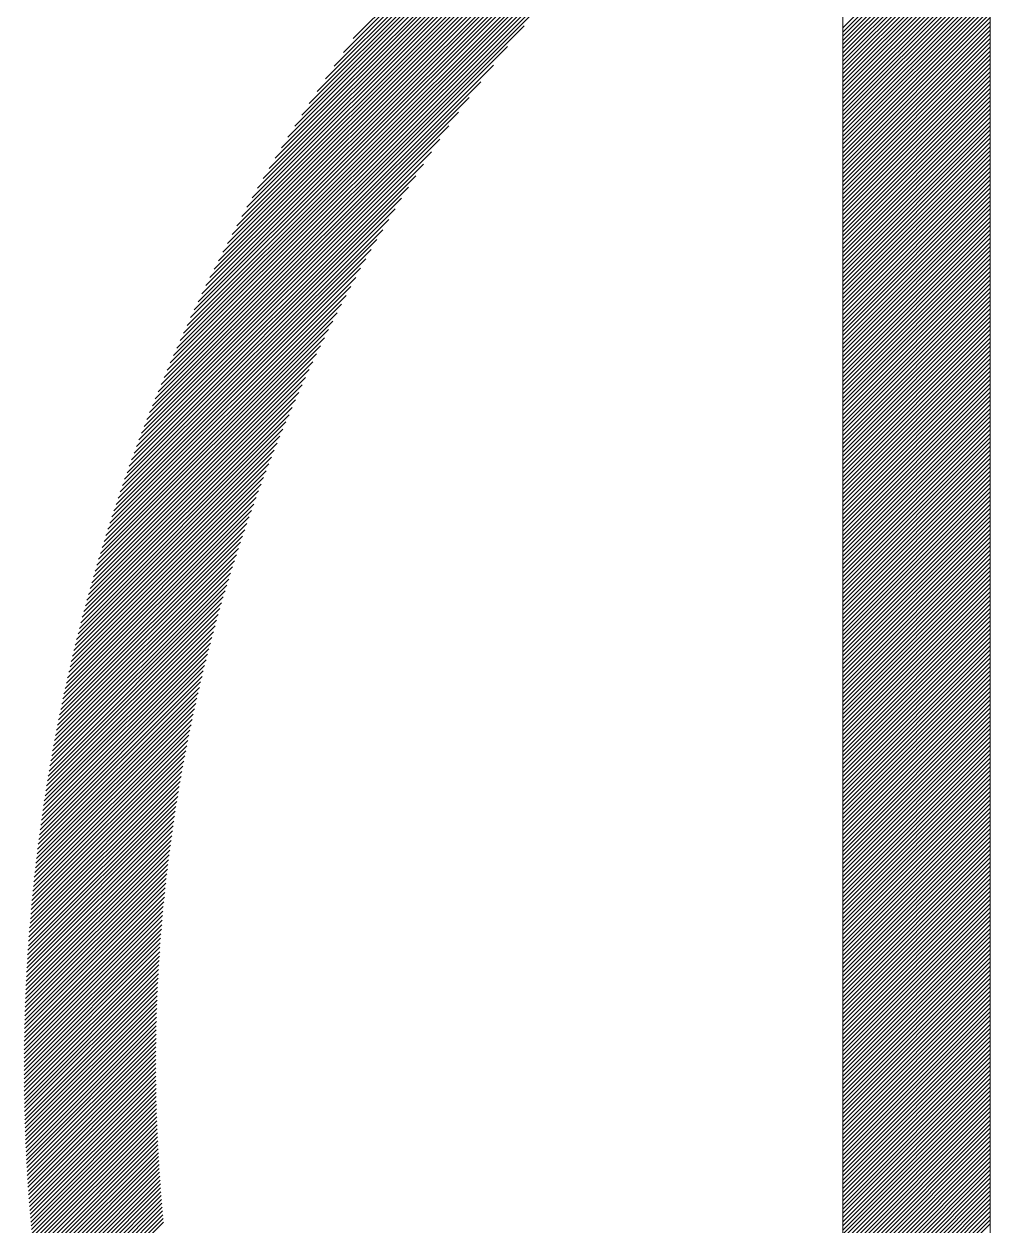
# Model space of a CAD drawing. Header units: inches. Extents: x -49881 to 95347, y -45374 to 27845.
# Drawn here: x 93342.6 to 93683.8, y 2879.1 to 3294.9 of the extents above; entities that cross this region are included whole.
import ezdxf

# ---------------------------------------------------------------- set-up
doc = ezdxf.new("R2010")
doc.units = ezdxf.units.IN
doc.header["$MEASUREMENT"] = 0
doc.layers.add('ONDOCS', color=7, linetype='Continuous', lineweight=0)

# ---------------------------------------------------------------- blocks, each defined once
blk = doc.blocks.new('Template Zicom')
at = {"layer": 'ONDOCS', "color": 7, "linetype": 'Continuous', "lineweight": 0, "ltscale": 100}
for p, q in [((1042.126, 146.962), (1050.391, 155.227)), ((1042.154, 147.027), (1050.327, 155.199)), ((1042.182, 147.092), (1050.262, 155.171)), ((1042.211, 147.158), (1050.196, 155.142)), ((1042.241, 147.224), (1050.129, 155.112)), ((1042.271, 147.291), (1050.062, 155.082)), ((1042.303, 147.359), (1049.994, 155.051)), ((1042.334, 147.428), (1049.926, 155.019)), ((1042.367, 147.497), (1049.857, 154.987)), ((1042.4, 147.567), (1049.786, 154.953)), ((1042.434, 147.638), (1049.715, 154.919)), ((1042.469, 147.71), (1049.644, 154.884)), ((1042.505, 147.783), (1049.571, 154.848)), ((1042.542, 147.856), (1049.497, 154.811)), ((1042.58, 147.931), (1049.423, 154.773)), ((1042.619, 148.007), (1049.347, 154.734)), ((1042.659, 148.083), (1049.27, 154.694)), ((1042.7, 148.161), (1049.192, 154.653)), ((1042.743, 148.24), (1049.113, 154.611)), ((1042.786, 148.321), (1049.033, 154.567)), ((1042.831, 148.403), (1048.951, 154.522)), ((1042.878, 148.486), (1048.867, 154.476)), ((1042.926, 148.571), (1048.783, 154.428)), ((1042.976, 148.657), (1048.696, 154.378)), ((1043.027, 148.746), (1048.608, 154.326)), ((1043.081, 148.836), (1048.518, 154.273)), ((1043.136, 148.928), (1048.425, 154.217)), ((1043.194, 149.023), (1048.331, 154.16)), ((1043.254, 149.12), (1048.234, 154.099)), ((1043.317, 149.219), (1048.134, 154.037)), ((1043.383, 149.322), (1048.031, 153.971)), ((1043.452, 149.428), (1047.925, 153.901)), ((1043.525, 149.538), (1047.816, 153.828)), ((1043.602, 149.652), (1047.702, 153.751)), ((1043.684, 149.771), (1047.583, 153.669)), ((1043.772, 149.895), (1047.458, 153.581)), ((1048.098, 149.99), (1049.402, 151.294)), ((1048.098, 149.953), (1049.402, 151.257)), ((1048.098, 149.916), (1049.402, 151.22)), ((1048.098, 149.879), (1049.402, 151.183)), ((1048.098, 149.843), (1049.402, 151.146)), ((1048.098, 149.806), (1049.402, 151.11)), ((1048.098, 149.769), (1049.402, 151.073)), ((1048.098, 149.732), (1049.402, 151.036)), ((1048.098, 149.696), (1049.402, 150.999)), ((1048.098, 149.659), (1049.402, 150.963)), ((1048.098, 149.622), (1049.402, 150.926)), ((1048.098, 149.585), (1049.402, 150.889)), ((1048.098, 149.548), (1049.402, 150.852)), ((1048.098, 149.512), (1049.402, 150.815)), ((1048.098, 149.475), (1049.402, 150.779)), ((1048.098, 149.438), (1049.402, 150.742)), ((1048.098, 149.401), (1049.402, 150.705)), ((1048.098, 149.365), (1049.402, 150.668)), ((1048.098, 149.328), (1049.402, 150.631)), ((1048.098, 149.291), (1049.402, 150.595)), ((1048.098, 149.254), (1049.402, 150.558)), ((1048.098, 149.217), (1049.402, 150.521)), ((1042.099, 146.898), (1045.695, 150.494)), ((1048.098, 149.181), (1049.402, 150.484)), ((1048.098, 149.144), (1049.402, 150.448)), ((1048.098, 149.107), (1049.402, 150.411)), ((1048.098, 149.07), (1049.402, 150.374)), ((1048.098, 149.033), (1049.402, 150.337)), ((1048.098, 148.997), (1049.402, 150.3)), ((1042.073, 146.835), (1045.459, 150.221)), ((1048.098, 148.96), (1049.402, 150.264)), ((1048.098, 148.923), (1049.402, 150.227)), ((1048.098, 148.886), (1049.402, 150.19)), ((1048.098, 148.85), (1049.402, 150.153)), ((1048.098, 148.813), (1049.402, 150.117)), ((1048.098, 148.776), (1049.402, 150.08)), ((1042.046, 146.772), (1045.282, 150.007)), ((1048.098, 148.739), (1049.402, 150.043)), ((1048.098, 148.702), (1049.402, 150.006)), ((1048.098, 148.666), (1049.402, 149.969)), ((1048.098, 148.629), (1049.402, 149.933)), ((1048.098, 148.592), (1049.402, 149.896)), ((1042.021, 146.71), (1045.136, 149.824)), ((1048.098, 148.555), (1049.402, 149.859)), ((1048.098, 148.518), (1049.402, 149.822)), ((1048.098, 148.482), (1049.402, 149.785)), ((1041.996, 146.648), (1045.01, 149.661)), ((1048.098, 148.445), (1049.402, 149.749)), ((1048.098, 148.408), (1049.402, 149.712)), ((1048.098, 148.371), (1049.402, 149.675)), ((1048.098, 148.335), (1049.402, 149.638)), ((1048.098, 148.298), (1049.402, 149.602)), ((1048.098, 148.261), (1049.402, 149.565)), ((1041.971, 146.587), (1044.898, 149.513)), ((1048.098, 148.224), (1049.402, 149.528)), ((1048.098, 148.187), (1049.402, 149.491)), ((1048.098, 148.151), (1049.402, 149.454)), ((1041.947, 146.526), (1044.796, 149.374)), ((1048.098, 148.114), (1049.402, 149.418)), ((1048.098, 148.077), (1049.402, 149.381)), ((1048.098, 148.04), (1049.402, 149.344)), ((1041.924, 146.465), (1044.703, 149.245)), ((1048.098, 148.004), (1049.402, 149.307)), ((1048.098, 147.967), (1049.402, 149.271)), ((1048.098, 147.93), (1049.402, 149.234)), ((1041.901, 146.406), (1044.617, 149.122)), ((1048.098, 147.893), (1049.402, 149.197)), ((1048.098, 147.856), (1049.402, 149.16)), ((1048.098, 147.82), (1049.402, 149.123)), ((1048.098, 147.783), (1049.402, 149.087)), ((1048.098, 147.746), (1049.402, 149.05)), ((1048.098, 147.709), (1049.402, 149.013)), ((1041.878, 146.346), (1044.537, 149.005)), ((1048.098, 147.672), (1049.402, 148.976)), ((1048.098, 147.636), (1049.402, 148.939)), ((1041.856, 146.287), (1044.462, 148.893)), ((1048.098, 147.599), (1049.402, 148.903)), ((1048.098, 147.562), (1049.402, 148.866)), ((1048.098, 147.525), (1049.402, 148.829)), ((1041.834, 146.229), (1044.391, 148.785)), ((1048.098, 147.489), (1049.402, 148.792)), ((1048.098, 147.452), (1049.402, 148.756)), ((1048.098, 147.415), (1049.402, 148.719)), ((1041.813, 146.171), (1044.324, 148.681)), ((1048.098, 147.378), (1049.402, 148.682)), ((1048.098, 147.341), (1049.402, 148.645)), ((1048.098, 147.305), (1049.402, 148.608)), ((1041.772, 146.056), (1044.199, 148.483)), ((1041.792, 146.113), (1044.26, 148.581)), ((1048.098, 147.268), (1049.402, 148.572)), ((1048.098, 147.231), (1049.402, 148.535)), ((1048.098, 147.194), (1049.402, 148.498)), ((1041.751, 145.999), (1044.141, 148.388)), ((1048.098, 147.157), (1049.402, 148.461)), ((1048.098, 147.121), (1049.402, 148.424)), ((1048.098, 147.084), (1049.402, 148.388)), ((1041.732, 145.942), (1044.085, 148.295)), ((1048.098, 147.047), (1049.402, 148.351)), ((1048.098, 147.01), (1049.402, 148.314)), ((1048.098, 146.974), (1049.402, 148.277)), ((1041.712, 145.886), (1044.032, 148.205)), ((1048.098, 146.937), (1049.402, 148.241)), ((1048.098, 146.9), (1049.402, 148.204)), ((1048.098, 146.863), (1049.402, 148.167)), ((1041.693, 145.83), (1043.98, 148.117)), ((1048.098, 146.826), (1049.402, 148.13)), ((1048.098, 146.79), (1049.402, 148.093)), ((1048.098, 146.753), (1049.402, 148.057)), ((1041.675, 145.775), (1043.931, 148.031)), ((1048.098, 146.716), (1049.402, 148.02)), ((1048.098, 146.679), (1049.402, 147.983)), ((1041.638, 145.665), (1043.837, 147.864)), ((1041.656, 145.72), (1043.883, 147.946)), ((1048.098, 146.643), (1049.402, 147.946)), ((1048.098, 146.606), (1049.402, 147.91)), ((1048.098, 146.569), (1049.402, 147.873)), ((1041.62, 145.61), (1043.793, 147.782)), ((1048.098, 146.532), (1049.402, 147.836)), ((1048.098, 146.495), (1049.402, 147.799)), ((1048.098, 146.459), (1049.402, 147.762)), ((1041.603, 145.556), (1043.75, 147.702)), ((1048.098, 146.422), (1049.402, 147.726)), ((1048.098, 146.385), (1049.402, 147.689)), ((1048.098, 146.348), (1049.402, 147.652)), ((1041.569, 145.449), (1043.667, 147.547)), ((1041.586, 145.502), (1043.708, 147.624)), ((1048.098, 146.311), (1049.402, 147.615)), ((1048.098, 146.275), (1049.402, 147.578)), ((1048.098, 146.238), (1049.402, 147.542)), ((1041.553, 145.396), (1043.628, 147.471)), ((1048.098, 146.201), (1049.402, 147.505)), ((1048.098, 146.164), (1049.402, 147.468)), ((1048.098, 146.128), (1049.402, 147.431)), ((1041.521, 145.29), (1043.553, 147.322)), ((1041.537, 145.343), (1043.59, 147.396)), ((1048.098, 146.091), (1049.402, 147.395)), ((1048.098, 146.054), (1049.402, 147.358)), ((1048.098, 146.017), (1049.402, 147.321)), ((1041.505, 145.238), (1043.517, 147.249)), ((1048.098, 145.98), (1049.402, 147.284)), ((1048.098, 145.944), (1049.402, 147.247)), ((1048.098, 145.907), (1049.402, 147.211)), ((1041.475, 145.134), (1043.448, 147.107)), ((1041.49, 145.186), (1043.482, 147.178)), ((1048.098, 145.87), (1049.402, 147.174)), ((1048.098, 145.833), (1049.402, 147.137)), ((1048.098, 145.797), (1049.402, 147.1)), ((1041.46, 145.082), (1043.415, 147.037)), ((1048.098, 145.76), (1049.402, 147.063)), ((1048.098, 145.723), (1049.402, 147.027)), ((1041.432, 144.98), (1043.351, 146.899)), ((1041.446, 145.031), (1043.382, 146.968)), ((1048.098, 145.686), (1049.402, 146.99)), ((1048.098, 145.649), (1049.402, 146.953)), ((1048.098, 145.613), (1049.402, 146.916)), ((1041.418, 144.929), (1043.32, 146.832)), ((1048.098, 145.576), (1049.402, 146.88)), ((1048.098, 145.539), (1049.402, 146.843)), ((1048.098, 145.502), (1049.402, 146.806)), ((1041.391, 144.829), (1043.261, 146.699)), ((1041.404, 144.879), (1043.29, 146.765)), ((1048.098, 145.465), (1049.402, 146.769)), ((1048.098, 145.429), (1049.402, 146.732)), ((1048.098, 145.392), (1049.402, 146.696)), ((1041.364, 144.729), (1043.204, 146.569)), ((1041.377, 144.779), (1043.232, 146.633)), ((1048.098, 145.355), (1049.402, 146.659)), ((1048.098, 145.318), (1049.402, 146.622)), ((1048.098, 145.282), (1049.402, 146.585)), ((1041.352, 144.679), (1043.177, 146.505)), ((1048.098, 145.245), (1049.402, 146.549)), ((1048.098, 145.208), (1049.402, 146.512)), ((1048.098, 145.171), (1049.402, 146.475)), ((1041.327, 144.581), (1043.124, 146.378)), ((1041.339, 144.63), (1043.15, 146.441)), ((1048.098, 145.134), (1049.402, 146.438)), ((1048.098, 145.098), (1049.402, 146.401)), ((1048.098, 145.061), (1049.402, 146.365)), ((1041.303, 144.483), (1043.074, 146.254)), ((1041.315, 144.532), (1043.099, 146.316)), ((1048.098, 145.024), (1049.402, 146.328)), ((1048.098, 144.987), (1049.402, 146.291)), ((1048.098, 144.95), (1049.402, 146.254)), ((1041.291, 144.435), (1043.05, 146.193)), ((1048.098, 144.914), (1049.402, 146.217)), ((1048.098, 144.877), (1049.402, 146.181)), ((1048.098, 144.84), (1049.402, 146.144)), ((1041.269, 144.339), (1043.002, 146.073)), ((1041.28, 144.387), (1043.026, 146.133)), ((1048.098, 144.803), (1049.402, 146.107)), ((1048.098, 144.767), (1049.402, 146.07)), ((1048.098, 144.73), (1049.402, 146.034)), ((1041.247, 144.243), (1042.957, 145.954)), ((1041.258, 144.291), (1042.979, 146.013)), ((1048.098, 144.693), (1049.402, 145.997)), ((1048.098, 144.656), (1049.402, 145.96)), ((1041.226, 144.149), (1042.914, 145.837)), ((1041.236, 144.196), (1042.935, 145.895)), ((1048.098, 144.619), (1049.402, 145.923)), ((1048.098, 144.583), (1049.402, 145.886)), ((1048.098, 144.546), (1049.402, 145.85)), ((1041.205, 144.055), (1042.872, 145.722)), ((1041.215, 144.102), (1042.893, 145.779)), ((1048.098, 144.509), (1049.402, 145.813)), ((1048.098, 144.472), (1049.402, 145.776)), ((1048.098, 144.436), (1049.402, 145.739)), ((1041.196, 144.008), (1042.852, 145.665)), ((1048.098, 144.399), (1049.402, 145.702)), ((1048.098, 144.362), (1049.402, 145.666)), ((1048.098, 144.325), (1049.402, 145.629)), ((1041.176, 143.916), (1042.813, 145.552)), ((1041.186, 143.962), (1042.832, 145.608)), ((1048.098, 144.288), (1049.402, 145.592)), ((1048.098, 144.252), (1049.402, 145.555)), ((1048.098, 144.215), (1049.402, 145.519)), ((1041.158, 143.824), (1042.775, 145.441)), ((1041.167, 143.87), (1042.794, 145.496)), ((1048.098, 144.178), (1049.402, 145.482)), ((1048.098, 144.141), (1049.402, 145.445)), ((1048.098, 144.104), (1049.402, 145.408)), ((1041.14, 143.732), (1042.739, 145.331)), ((1041.149, 143.778), (1042.757, 145.386)), ((1048.098, 144.068), (1049.402, 145.371)), ((1048.098, 144.031), (1049.402, 145.335)), ((1048.098, 143.994), (1049.402, 145.298)), ((1041.123, 143.642), (1042.704, 145.223)), ((1041.132, 143.687), (1042.722, 145.277)), ((1048.098, 143.957), (1049.402, 145.261)), ((1048.098, 143.921), (1049.402, 145.224)), ((1048.098, 143.884), (1049.402, 145.188)), ((1041.107, 143.552), (1042.671, 145.116)), ((1041.115, 143.597), (1042.688, 145.169)), ((1048.098, 143.847), (1049.402, 145.151)), ((1048.098, 143.81), (1049.402, 145.114)), ((1048.098, 143.773), (1049.402, 145.077)), ((1041.091, 143.463), (1042.639, 145.01)), ((1041.099, 143.507), (1042.655, 145.063)), ((1048.098, 143.737), (1049.402, 145.04)), ((1048.098, 143.7), (1049.402, 145.004)), ((1041.076, 143.374), (1042.608, 144.906)), ((1041.084, 143.418), (1042.623, 144.958)), ((1048.098, 143.663), (1049.402, 144.967)), ((1048.098, 143.626), (1049.402, 144.93)), ((1048.098, 143.589), (1049.402, 144.893)), ((1041.062, 143.286), (1042.579, 144.803)), ((1041.069, 143.33), (1042.593, 144.854)), ((1048.098, 143.553), (1049.402, 144.856)), ((1048.098, 143.516), (1049.402, 144.82)), ((1048.098, 143.479), (1049.402, 144.783)), ((1041.048, 143.199), (1042.55, 144.701)), ((1041.055, 143.242), (1042.564, 144.751)), ((1048.098, 143.442), (1049.402, 144.746)), ((1048.098, 143.406), (1049.402, 144.709)), ((1048.098, 143.369), (1049.402, 144.673)), ((1041.028, 143.069), (1042.509, 144.549)), ((1041.035, 143.112), (1042.523, 144.6)), ((1041.041, 143.155), (1042.536, 144.65)), ((1048.098, 143.332), (1049.402, 144.636)), ((1048.098, 143.295), (1049.402, 144.599)), ((1048.098, 143.258), (1049.402, 144.562)), ((1041.016, 142.983), (1042.483, 144.45)), ((1041.022, 143.026), (1042.496, 144.5)), ((1048.098, 143.222), (1049.402, 144.525)), ((1048.098, 143.185), (1049.402, 144.489)), ((1048.098, 143.148), (1049.402, 144.452)), ((1041.004, 142.897), (1042.458, 144.352)), ((1041.01, 142.94), (1042.471, 144.401)), ((1048.098, 143.111), (1049.402, 144.415)), ((1048.098, 143.075), (1049.402, 144.378)), ((1048.098, 143.038), (1049.402, 144.342)), ((1040.993, 142.813), (1042.435, 144.254)), ((1040.999, 142.855), (1042.446, 144.303)), ((1048.098, 143.001), (1049.402, 144.305)), ((1048.098, 142.964), (1049.402, 144.268)), ((1048.098, 142.927), (1049.402, 144.231)), ((1040.982, 142.728), (1042.412, 144.158)), ((1040.988, 142.77), (1042.423, 144.206)), ((1048.098, 142.891), (1049.402, 144.194)), ((1048.098, 142.854), (1049.402, 144.158)), ((1048.098, 142.817), (1049.402, 144.121)), ((1040.967, 142.603), (1042.379, 144.014)), ((1040.972, 142.645), (1042.39, 144.062)), ((1040.977, 142.686), (1042.4, 144.11)), ((1048.098, 142.78), (1049.402, 144.084)), ((1048.098, 142.743), (1049.402, 144.047)), ((1040.958, 142.52), (1042.358, 143.92)), ((1040.962, 142.561), (1042.368, 143.967)), ((1048.098, 142.707), (1049.402, 144.01)), ((1048.098, 142.67), (1049.402, 143.974)), ((1048.098, 142.633), (1049.402, 143.937)), ((1040.949, 142.437), (1042.338, 143.827)), ((1040.953, 142.479), (1042.348, 143.873)), ((1048.098, 142.596), (1049.402, 143.9)), ((1048.098, 142.56), (1049.402, 143.863)), ((1048.098, 142.523), (1049.402, 143.827)), ((1040.94, 142.355), (1042.319, 143.734)), ((1040.945, 142.396), (1042.328, 143.78)), ((1048.098, 142.486), (1049.402, 143.79)), ((1048.098, 142.449), (1049.402, 143.753)), ((1048.098, 142.412), (1049.402, 143.716)), ((1040.929, 142.233), (1042.292, 143.596)), ((1040.932, 142.274), (1042.3, 143.642)), ((1040.936, 142.315), (1042.31, 143.688)), ((1048.098, 142.376), (1049.402, 143.679)), ((1048.098, 142.339), (1049.402, 143.643)), ((1048.098, 142.302), (1049.402, 143.606)), ((1040.921, 142.152), (1042.274, 143.505)), ((1040.925, 142.193), (1042.283, 143.551)), ((1048.098, 142.265), (1049.402, 143.569)), ((1048.098, 142.228), (1049.402, 143.532)), ((1048.098, 142.192), (1049.402, 143.495)), ((1040.915, 142.072), (1042.258, 143.415)), ((1040.918, 142.112), (1042.266, 143.46)), ((1048.098, 142.155), (1049.402, 143.459)), ((1048.098, 142.118), (1049.402, 143.422)), ((1048.098, 142.081), (1049.402, 143.385)), ((1040.905, 141.952), (1042.234, 143.281)), ((1040.908, 141.992), (1042.242, 143.326)), ((1040.911, 142.032), (1042.25, 143.37)), ((1048.098, 142.045), (1049.402, 143.348)), ((1048.098, 142.008), (1049.402, 143.312)), ((1048.098, 141.971), (1049.402, 143.275)), ((1040.9, 141.873), (1042.22, 143.193)), ((1040.902, 141.913), (1042.227, 143.237)), ((1048.098, 141.934), (1049.402, 143.238)), ((1048.098, 141.897), (1049.402, 143.201)), ((1048.098, 141.861), (1049.402, 143.164)), ((1040.892, 141.755), (1042.199, 143.062)), ((1040.894, 141.794), (1042.205, 143.105)), ((1040.897, 141.834), (1042.212, 143.149)), ((1048.098, 141.824), (1049.402, 143.128)), ((1048.098, 141.787), (1049.402, 143.091)), ((1040.887, 141.677), (1042.186, 142.975)), ((1040.89, 141.716), (1042.192, 143.018)), ((1048.098, 141.75), (1049.402, 143.054)), ((1048.098, 141.714), (1049.402, 143.017)), ((1048.098, 141.677), (1049.402, 142.981)), ((1040.881, 141.56), (1042.167, 142.846)), ((1040.883, 141.599), (1042.173, 142.889)), ((1040.885, 141.638), (1042.179, 142.932)), ((1048.098, 141.64), (1049.402, 142.944)), ((1048.098, 141.603), (1049.402, 142.907)), ((1048.098, 141.566), (1049.402, 142.87)), ((1040.877, 141.483), (1042.155, 142.761)), ((1040.879, 141.522), (1042.161, 142.803)), ((1048.098, 141.53), (1049.402, 142.833)), ((1048.098, 141.493), (1049.402, 142.797)), ((1048.098, 141.456), (1049.402, 142.76)), ((1040.873, 141.368), (1042.139, 142.634)), ((1040.874, 141.406), (1042.144, 142.676)), ((1040.876, 141.445), (1042.15, 142.719)), ((1048.098, 141.419), (1049.402, 142.723)), ((1048.098, 141.382), (1049.402, 142.686)), ((1048.098, 141.346), (1049.402, 142.649)), ((1040.87, 141.292), (1042.129, 142.551)), ((1040.871, 141.33), (1042.134, 142.592)), ((1048.098, 141.309), (1049.402, 142.613)), ((1048.098, 141.272), (1049.402, 142.576)), ((1048.098, 141.235), (1049.402, 142.539)), ((1040.867, 141.178), (1042.115, 142.426)), ((1040.868, 141.216), (1042.119, 142.467)), ((1040.869, 141.254), (1042.124, 142.509)), ((1048.098, 141.199), (1049.402, 142.502)), ((1048.098, 141.162), (1049.402, 142.466)), ((1048.098, 141.125), (1049.402, 142.429)), ((1040.865, 141.103), (1042.106, 142.344)), ((1040.866, 141.141), (1042.11, 142.385)), ((1048.098, 141.088), (1049.402, 142.392)), ((1048.098, 141.051), (1049.402, 142.355)), ((1048.098, 141.015), (1049.402, 142.318)), ((1040.863, 140.991), (1042.093, 142.221)), ((1040.864, 141.028), (1042.097, 142.262)), ((1040.865, 141.066), (1042.102, 142.303)), ((1048.098, 140.978), (1049.402, 142.282)), ((1048.098, 140.941), (1049.402, 142.245)), ((1048.098, 140.904), (1049.402, 142.208)), ((1040.863, 140.954), (1042.09, 142.18)), ((1040.863, 140.917), (1042.086, 142.14)), ((1048.098, 140.868), (1049.402, 142.171)), ((1048.098, 140.831), (1049.402, 142.134)), ((1040.862, 140.88), (1042.082, 142.1)), ((1040.862, 140.843), (1042.079, 142.059)), ((1040.862, 140.806), (1042.076, 142.019)), ((1048.098, 140.794), (1049.402, 142.098)), ((1048.098, 140.757), (1049.402, 142.061)), ((1048.098, 140.72), (1049.402, 142.024)), ((1040.862, 140.769), (1042.072, 141.979)), ((1040.862, 140.732), (1042.069, 141.939)), ((1040.862, 140.696), (1042.066, 141.9)), ((1048.098, 140.684), (1049.402, 141.987)), ((1048.098, 140.647), (1049.402, 141.951)), ((1048.098, 140.61), (1049.402, 141.914)), ((1040.863, 140.659), (1042.063, 141.86)), ((1040.863, 140.623), (1042.061, 141.82)), ((1048.098, 140.573), (1049.402, 141.877)), ((1048.098, 140.536), (1049.402, 141.84)), ((1048.098, 140.5), (1049.402, 141.803)), ((1040.863, 140.586), (1042.058, 141.781)), ((1040.864, 140.55), (1042.056, 141.742)), ((1040.865, 140.514), (1042.053, 141.703)), ((1048.098, 140.463), (1049.402, 141.767)), ((1048.098, 140.426), (1049.402, 141.73)), ((1048.098, 140.389), (1049.402, 141.693)), ((1040.865, 140.478), (1042.051, 141.663)), ((1040.866, 140.442), (1042.049, 141.625)), ((1040.867, 140.406), (1042.047, 141.586)), ((1048.098, 140.353), (1049.402, 141.656)), ((1048.098, 140.316), (1049.402, 141.62)), ((1048.098, 140.279), (1049.402, 141.583)), ((1040.868, 140.37), (1042.045, 141.547)), ((1040.869, 140.334), (1042.043, 141.508)), ((1040.87, 140.298), (1042.041, 141.47)), ((1048.098, 140.242), (1049.402, 141.546)), ((1048.098, 140.205), (1049.402, 141.509)), ((1048.098, 140.169), (1049.402, 141.472)), ((1040.871, 140.263), (1042.04, 141.431)), ((1040.872, 140.227), (1042.038, 141.393)), ((1048.098, 140.132), (1049.402, 141.436)), ((1048.098, 140.095), (1049.402, 141.399)), ((1048.098, 140.058), (1049.402, 141.362)), ((1040.874, 140.192), (1042.037, 141.355)), ((1040.875, 140.156), (1042.035, 141.317)), ((1040.876, 140.121), (1042.034, 141.279)), ((1048.098, 140.021), (1049.402, 141.325)), ((1048.098, 139.985), (1049.402, 141.288)), ((1048.098, 139.948), (1049.402, 141.252)), ((1040.878, 140.086), (1042.033, 141.241)), ((1040.88, 140.051), (1042.032, 141.203)), ((1040.881, 140.016), (1042.031, 141.165)), ((1048.098, 139.911), (1049.402, 141.215)), ((1048.098, 139.874), (1049.402, 141.178)), ((1040.883, 139.981), (1042.03, 141.128)), ((1040.885, 139.946), (1042.03, 141.09)), ((1040.887, 139.911), (1042.029, 141.053)), ((1048.098, 139.838), (1049.402, 141.141)), ((1048.098, 139.801), (1049.402, 141.105)), ((1048.098, 139.764), (1049.402, 141.068)), ((1040.889, 139.876), (1042.029, 141.016)), ((1040.891, 139.841), (1042.028, 140.979)), ((1040.893, 139.807), (1042.028, 140.941)), ((1048.098, 139.727), (1049.402, 141.031)), ((1048.098, 139.69), (1049.402, 140.994)), ((1048.098, 139.654), (1049.402, 140.957)), ((1040.895, 139.772), (1042.028, 140.904)), ((1040.897, 139.738), (1042.027, 140.868)), ((1040.9, 139.703), (1042.027, 140.831)), ((1048.098, 139.617), (1049.402, 140.921)), ((1048.098, 139.58), (1049.402, 140.884)), ((1048.098, 139.543), (1049.402, 140.847)), ((1040.902, 139.669), (1042.028, 140.794)), ((1040.905, 139.634), (1042.028, 140.757)), ((1040.907, 139.6), (1042.028, 140.721)), ((1048.098, 139.507), (1049.402, 140.81)), ((1048.098, 139.47), (1049.402, 140.773)), ((1048.098, 139.433), (1049.402, 140.737)), ((1040.91, 139.566), (1042.028, 140.684)), ((1040.913, 139.532), (1042.029, 140.648)), ((1048.098, 139.396), (1049.402, 140.7)), ((1048.098, 139.359), (1049.402, 140.663)), ((1048.098, 139.323), (1049.402, 140.626)), ((1040.915, 139.498), (1042.029, 140.612)), ((1040.918, 139.464), (1042.03, 140.576)), ((1040.921, 139.43), (1042.03, 140.539)), ((1048.098, 139.286), (1049.402, 140.59)), ((1048.098, 139.249), (1049.402, 140.553)), ((1048.098, 139.212), (1049.402, 140.516)), ((1040.924, 139.396), (1042.031, 140.503)), ((1040.927, 139.363), (1042.032, 140.468)), ((1040.93, 139.329), (1042.033, 140.432)), ((1048.098, 139.175), (1049.402, 140.479)), ((1048.098, 139.139), (1049.402, 140.442)), ((1048.098, 139.102), (1049.402, 140.406)), ((1040.933, 139.295), (1042.034, 140.396)), ((1040.937, 139.262), (1042.035, 140.36)), ((1040.94, 139.228), (1042.036, 140.325)), ((1048.098, 139.065), (1049.402, 140.369)), ((1048.098, 139.028), (1049.402, 140.332)), ((1048.098, 138.992), (1049.402, 140.295)), ((1040.943, 139.195), (1042.038, 140.289)), ((1040.947, 139.162), (1042.039, 140.254)), ((1040.95, 139.128), (1042.041, 140.219)), ((1048.098, 138.955), (1049.402, 140.259)), ((1048.098, 138.918), (1049.402, 140.222)), ((1040.954, 139.095), (1042.042, 140.183)), ((1040.958, 139.062), (1042.044, 140.148)), ((1040.961, 139.029), (1042.045, 140.113)), ((1048.098, 138.881), (1049.402, 140.185)), ((1048.098, 138.844), (1049.402, 140.148)), ((1048.098, 138.808), (1049.402, 140.111)), ((1040.965, 138.996), (1042.047, 140.078)), ((1040.969, 138.963), (1042.049, 140.043)), ((1040.973, 138.93), (1042.051, 140.008)), ((1048.098, 138.771), (1049.402, 140.075)), ((1048.098, 138.734), (1049.402, 140.038)), ((1048.098, 138.697), (1049.402, 140.001)), ((1040.977, 138.897), (1042.053, 139.974)), ((1040.981, 138.864), (1042.055, 139.939)), ((1040.985, 138.832), (1042.057, 139.904)), ((1040.989, 138.799), (1042.06, 139.87)), ((1048.098, 138.66), (1049.402, 139.964)), ((1048.098, 138.624), (1049.402, 139.927)), ((1048.098, 138.587), (1049.402, 139.891)), ((1040.993, 138.766), (1042.062, 139.835)), ((1040.997, 138.734), (1042.064, 139.801)), ((1041.002, 138.701), (1042.067, 139.767)), ((1048.098, 138.55), (1049.402, 139.854)), ((1048.098, 138.513), (1049.402, 139.817)), ((1048.098, 138.477), (1049.402, 139.78)), ((1041.006, 138.669), (1042.069, 139.732)), ((1041.01, 138.637), (1042.072, 139.698)), ((1041.015, 138.604), (1042.075, 139.664)), ((1048.098, 138.44), (1049.402, 139.744)), ((1048.098, 138.403), (1049.402, 139.707)), ((1048.098, 138.366), (1049.402, 139.67)), ((1041.02, 138.572), (1042.078, 139.63)), ((1041.024, 138.54), (1042.08, 139.596)), ((1041.029, 138.508), (1042.083, 139.562)), ((1048.098, 138.329), (1049.402, 139.633)), ((1048.098, 138.293), (1049.402, 139.596)), ((1048.098, 138.256), (1049.402, 139.56)), ((1041.034, 138.476), (1042.086, 139.529)), ((1041.038, 138.444), (1042.089, 139.495)), ((1041.043, 138.412), (1042.093, 139.461)), ((1048.098, 138.219), (1049.402, 139.523)), ((1048.098, 138.182), (1049.402, 139.486)), ((1048.098, 138.146), (1049.402, 139.449)), ((1041.048, 138.38), (1042.096, 139.428)), ((1048.098, 138.109), (1049.402, 139.413))]:
    blk.add_line(p, q, dxfattribs=at)
blk.add_open_spline([(1049.402, 153.48), (1049.402, 143.396), (1049.402, 133.312), (1049.402, 123.228), (1048.967, 123.228), (1048.533, 123.228), (1048.098, 123.228), (1048.098, 133.037), (1048.098, 142.846), (1048.098, 152.655), (1048.35, 152.825), (1048.596, 153.005), (1048.854, 153.167), (1049.035, 153.281), (1049.224, 153.383), (1049.41, 153.491), (1049.407, 153.487), (1049.405, 153.483), (1049.402, 153.48)], degree=3, knots=[0, 0, 0, 0, 0.111111, 0.111111, 0.111111, 0.222222, 0.222222, 0.222222, 0.333333, 0.333333, 0.333333, 0.528849, 0.528849, 0.528849, 0.666667, 0.666667, 0.666667, 1, 1, 1, 1], dxfattribs=at)
blk.add_open_spline([(1049.402, 153.48), (1049.402, 143.396), (1049.402, 133.312), (1049.402, 123.228), (1048.967, 123.228), (1048.533, 123.228), (1048.098, 123.228), (1048.098, 133.037), (1048.098, 142.846), (1048.098, 152.655), (1048.35, 152.825), (1048.596, 153.005), (1048.854, 153.167), (1049.035, 153.281), (1049.224, 153.383), (1049.41, 153.491), (1049.407, 153.487), (1049.405, 153.483), (1049.402, 153.48)], degree=3, knots=[0, 0, 0, 0, 0.111111, 0.111111, 0.111111, 0.222222, 0.222222, 0.222222, 0.333333, 0.333333, 0.333333, 0.528849, 0.528849, 0.528849, 0.666667, 0.666667, 0.666667, 1, 1, 1, 1], dxfattribs=at)

msp = doc.modelspace()

# ---------------------------------------------------------------- block references
at = {"xscale": 39.116, "yscale": 39.116, "zscale": 39.116}
msp.add_blockref('Template Zicom', (52628.23, -2573.46), dxfattribs=at)

doc.saveas('drawing.dxf')
